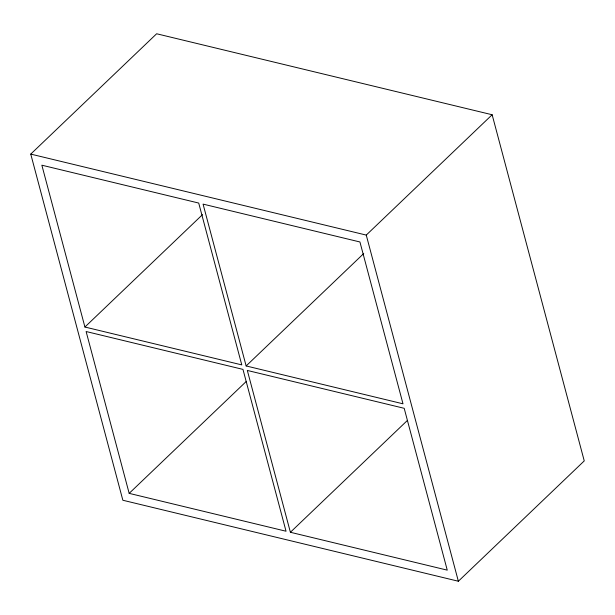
<?xml version="1.0" encoding="UTF-8"?>
<svg xmlns="http://www.w3.org/2000/svg" width="615" height="615" viewBox="0 0 615 615"><rect width="100%" height="100%" fill="white"/><g stroke="black" fill="none" stroke-linecap="round" stroke-linejoin="round"><path stroke-width="0.92" d="M30.75 154.096L156.641 33.764L492.146 114.751L584.25 460.904L458.36 581.237L122.854 500.249L30.75 154.096L366.256 235.084L492.146 114.751M84.916 327.026L241.78 364.895L198.714 203.058L41.858 165.197L84.916 327.026L202.512 214.627M246.138 365.948L402.994 403.809L359.936 241.972L203.073 204.111L246.138 365.948L363.726 253.541M129.173 493.361L286.036 531.229L242.971 369.392L86.115 331.523L129.173 493.361L246.077 381.623M290.395 532.275L447.251 570.143L404.193 408.306L247.33 370.445L290.395 532.275L407.291 420.537M366.256 235.084L458.36 581.237"/></g></svg>
